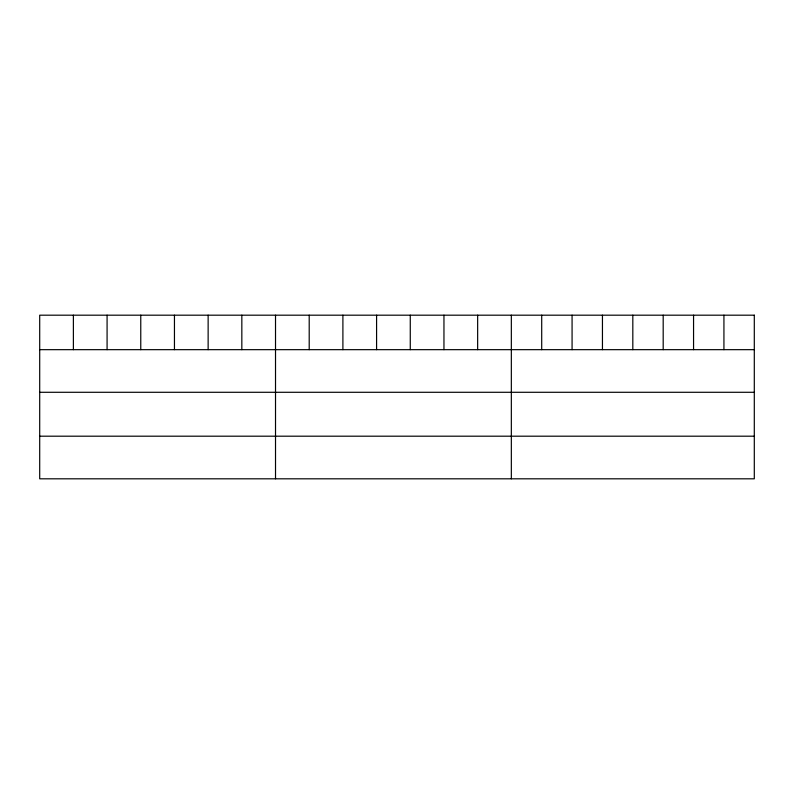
<?xml version="1.0" encoding="UTF-8"?>
<svg xmlns="http://www.w3.org/2000/svg" width="794" height="794" viewBox="0 0 794 794"><rect width="100%" height="100%" fill="white"/><g stroke="black" fill="none" stroke-linecap="round" stroke-linejoin="round"><path stroke-width="1.19" d="M39.7 349.668L754.3 349.668M39.7 392.286L754.3 392.286M39.7 436.194L754.3 436.194M723.929 315.188L723.929 349.668M693.559 315.188L693.559 349.668M663.189 315.188L663.189 349.668M632.818 315.188L632.818 349.668M602.447 315.188L602.447 349.668M572.077 315.188L572.077 349.668M541.707 315.188L541.707 349.668M511.336 315.188L511.336 478.812M477.651 315.188L477.651 349.668M443.955 315.188L443.955 349.668M410.27 315.188L410.27 349.668M376.584 315.188L376.584 349.668M342.899 315.188L342.899 349.668M309.203 315.188L309.203 349.668M275.518 315.188L275.518 478.812M241.833 315.188L241.833 349.668M208.137 315.188L208.137 349.668M174.452 315.188L174.452 349.668M140.766 315.188L140.766 349.668M107.081 315.188L107.081 349.668M73.385 315.188L73.385 349.668M754.3 315.188L39.7 315.188L39.7 478.812L754.3 478.812L754.3 315.188"/></g></svg>
